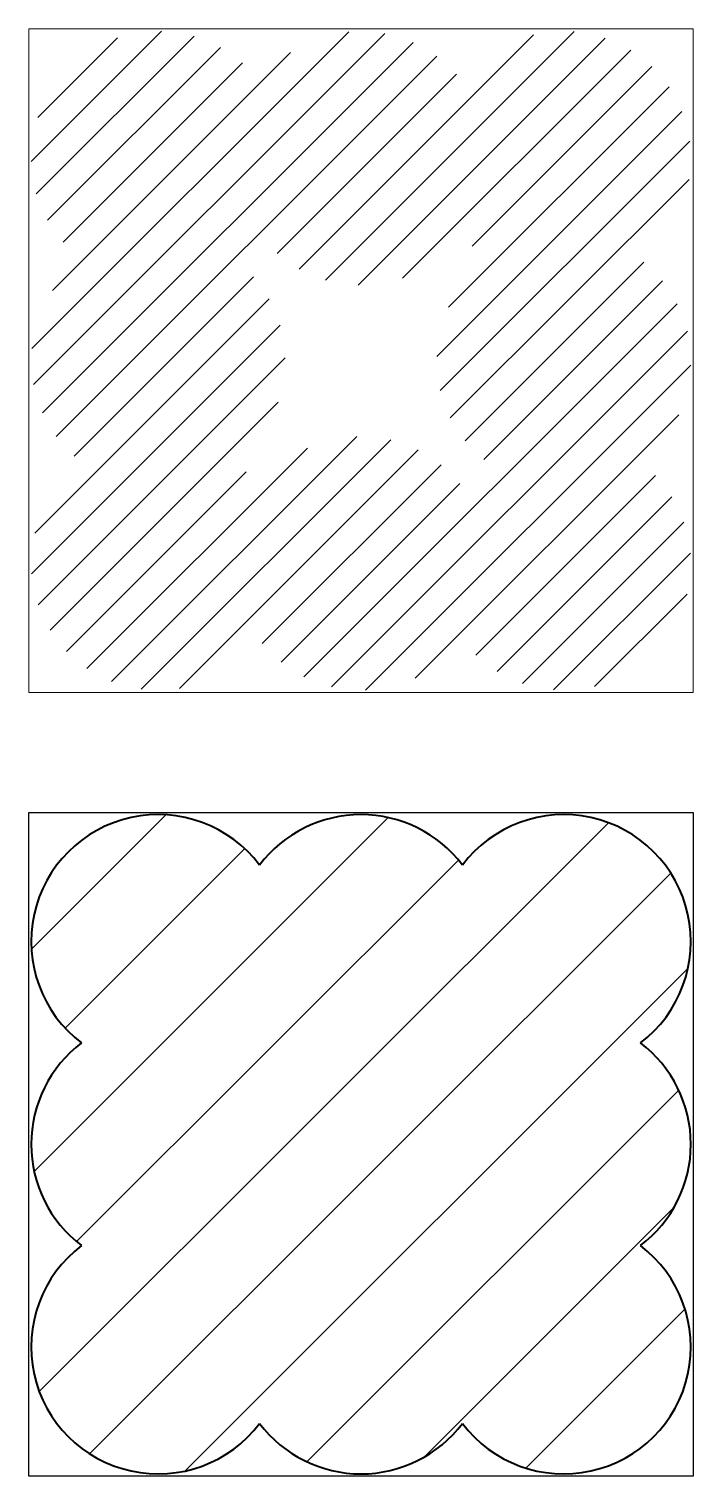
# Model space of a CAD drawing. Header units: millimetres. Extents: x 1484 to 3387, y -459 to 979.
# Drawn here: x 1741 to 2138, y -459 to 407 of the extents above; entities that cross this region are included whole.
import ezdxf

# ---------------------------------------------------------------- set-up
doc = ezdxf.new("R2010")
doc.units = ezdxf.units.MM
doc.layers.add('ff', color=7, linetype='Continuous', plot=False)

msp = doc.modelspace()

# ---------------------------------------------------------------- hatches: boundary and pattern name
at = {"lineweight": 30, "true_color": 0x00aaa7}
h = msp.add_hatch(dxfattribs=at)
h.set_pattern_fill('ANSI31', color=134, scale=5)
h.paths.add_polyline_path([(1863.62, 330.04, -0.163232), (1878.99, 375.87, 0.719347), (1742.36, 330.04, 0.235086), (1772.53, 269.41, -0.335401), (1864.18, 269.41, 0.069199), (1878.99, 284.22, -0.163232)])
h.paths.add_polyline_path([(1878.99, 375.87, 0.163232), (1863.62, 330.04, 0.163232), (1878.99, 284.22, 0.163232), (1894.36, 330.04, 0.163232)])
h.paths.add_polyline_path([(2000.25, 375.87, 0.497677), (1878.99, 375.87, -0.163232), (1894.36, 330.04, -0.163232), (1878.99, 284.22, 0.497677), (2000.25, 284.22, -0.163232), (1984.88, 330.04, -0.163232)])
h.paths.add_polyline_path([(2000.25, 375.87, -0.163232), (2015.62, 330.04, -0.163232), (2000.25, 284.22, 0.069199), (2015.05, 269.41, -0.335401), (2106.7, 269.41, 0.235086), (2136.88, 330.04, 0.719347)])
h.paths.add_polyline_path([(2000.25, 375.87, 0.163232), (1984.88, 330.04, 0.163232), (2000.25, 284.22, 0.163232), (2015.62, 330.04, 0.163232)])
h.paths.add_polyline_path([(2106.7, 269.41, 0.335401), (2015.05, 269.41, 0.335401)])
h.paths.add_polyline_path([(2106.7, 269.41, -0.335401), (2015.05, 269.41, 0.235086), (1984.88, 208.78, 0.235086), (2015.05, 148.15, -0.335401), (2106.7, 148.15, 0.235086), (2136.88, 208.78, 0.235086)])
h.paths.add_polyline_path([(2106.7, 148.15, 0.335401), (2015.05, 148.15, 0.335401)])
h.paths.add_polyline_path([(2106.7, 148.15, -0.335401), (2015.05, 148.15, 0.069199), (2000.25, 133.35, -0.163232), (2015.62, 87.52, -0.163232), (2000.25, 41.7, 0.719347), (2136.88, 87.52, 0.235086)])
h.paths.add_polyline_path([(1984.88, 87.52, -0.163232), (2000.25, 133.35, 0.497677), (1878.99, 133.35, -0.163232), (1894.36, 87.52, -0.163232), (1878.99, 41.7, 0.497677), (2000.25, 41.7, -0.163232)])
h.paths.add_polyline_path([(2015.62, 87.52, 0.163232), (2000.25, 133.35, 0.163232), (1984.88, 87.52, 0.163232), (2000.25, 41.7, 0.163232)])
h.paths.add_polyline_path([(1894.36, 87.52, 0.163232), (1878.99, 133.35, 0.163232), (1863.62, 87.52, 0.163232), (1878.99, 41.7, 0.163232)])
h.paths.add_polyline_path([(1863.62, 87.52, -0.163232), (1878.99, 133.35, 0.069199), (1864.18, 148.15, -0.335401), (1772.53, 148.15, 0.235086), (1742.36, 87.52, 0.719347), (1878.99, 41.7, -0.163232)])
h.paths.add_polyline_path([(1772.53, 148.15, 0.335401), (1864.18, 148.15, 0.335401)])
h.paths.add_polyline_path([(1894.36, 208.78, 0.235086), (1864.18, 269.41, -0.335401), (1772.53, 269.41, 0.235086), (1742.36, 208.78, 0.235086), (1772.53, 148.15, -0.335401), (1864.18, 148.15, 0.235086)])
h.paths.add_polyline_path([(1772.53, 269.41, 0.335401), (1864.18, 269.41, 0.335401)])
h = msp.add_hatch(dxfattribs=at)
h.set_pattern_fill('ANSI31', color=134, scale=15)
h.paths.add_polyline_path([(2106.7, -199.47, 1.148686), (2000.25, -93.01, 0.497677), (1878.99, -93.01, 1.148686), (1772.53, -199.47, 0.497677), (1772.53, -320.73, 1.148686), (1878.99, -427.18, 0.497677), (2000.25, -427.18, 1.148686), (2106.7, -320.73, 0.497677)])

# ---------------------------------------------------------------- linework, layer by layer
at = {"lineweight": 5}
msp.add_lwpolyline([(2138.18, 10.22), (1741.06, 10.22), (1741.06, 407.34), (2138.18, 407.34)], close=True, dxfattribs=at)
at = {"lineweight": 40}
for centre, start, end in [((1818.36, -138.84), 37.08304, 232.91696), ((1939.62, -138.84), 37.08304, 142.91696), ((2060.88, -138.84), 307.08304, 142.91696), ((1818.36, -260.1), 127.08304, 232.91696), ((2060.88, -260.1), 307.08304, 52.91696), ((1818.36, -381.36), 127.08304, 322.91696), ((2060.88, -381.36), 217.08304, 52.91696), ((1939.62, -381.36), 217.08304, 322.91696)]:
    msp.add_arc(centre, 76, start, end, dxfattribs=at)
at = {"layer": 'ff'}
msp.add_lwpolyline([(2138.18, -458.66), (1741.06, -458.66), (1741.06, -61.54), (2138.18, -61.54)], close=True, dxfattribs=at)

doc.saveas('drawing.dxf')
